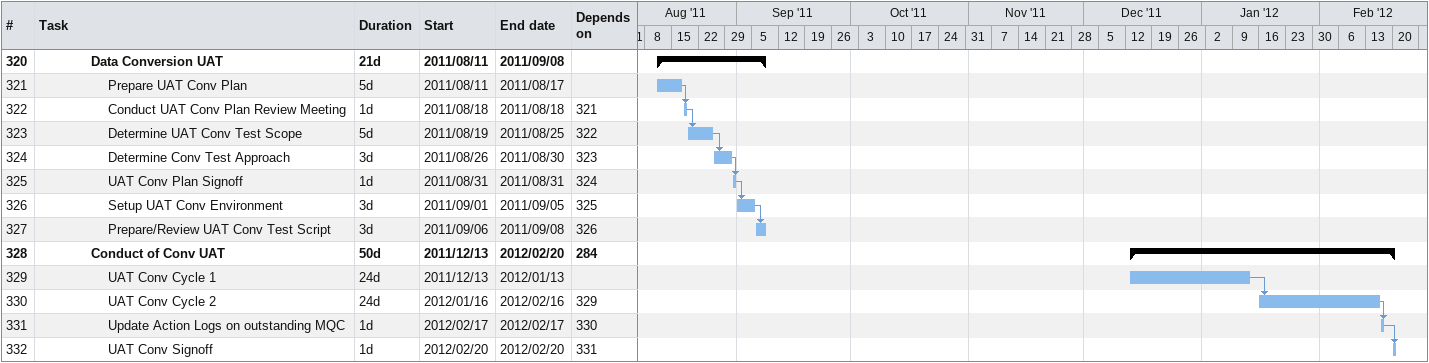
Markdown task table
| ID | Level | Task | Duration | Start | Finish | Predecessors |
|---|---|---|---|---|---|---|
| 320 | 4 | **Data Conversion UAT** | 21d | 2011-08-11 | 2011-09-08 |  |
| 321 | 5 | Prepare UAT Conv Plan | 5d | 2011-08-11 | 2011-08-17 |  |
| 322 | 5 | Conduct UAT Conv Plan Review Meeting | 1d | 2011-08-18 | 2011-08-18 | 321 |
| 323 | 5 | Determine UAT Conv Test Scope | 5d | 2011-08-19 | 2011-08-25 | 322 |
| 324 | 5 | Determine Conv Test Approach | 3d | 2011-08-26 | 2011-08-30 | 323 |
| 325 | 5 | UAT Conv Plan Signoff | 1d | 2011-08-31 | 2011-08-31 | 324 |
| 326 | 5 | Setup UAT Conv Environment | 3d | 2011-09-01 | 2011-09-05 | 325 |
| 327 | 5 | Prepare/Review UAT Conv Test Script | 3d | 2011-09-06 | 2011-09-08 | 326 |
| 328 | 4 | **Conduct of Conv UAT** | 50d | 2011-12-13 | 2012-02-20 | 284 |
| 329 | 5 | UAT Conv Cycle 1 | 24d | 2011-12-13 | 2012-01-13 |  |
| 330 | 5 | UAT Conv Cycle 2 | 24d | 2012-01-16 | 2012-02-16 | 329 |
| 331 | 5 | Update Action Logs on outstanding MQC | 1d | 2012-02-17 | 2012-02-17 | 330 |
| 332 | 5 | UAT Conv Signoff | 1d | 2012-02-20 | 2012-02-20 | 331 |
